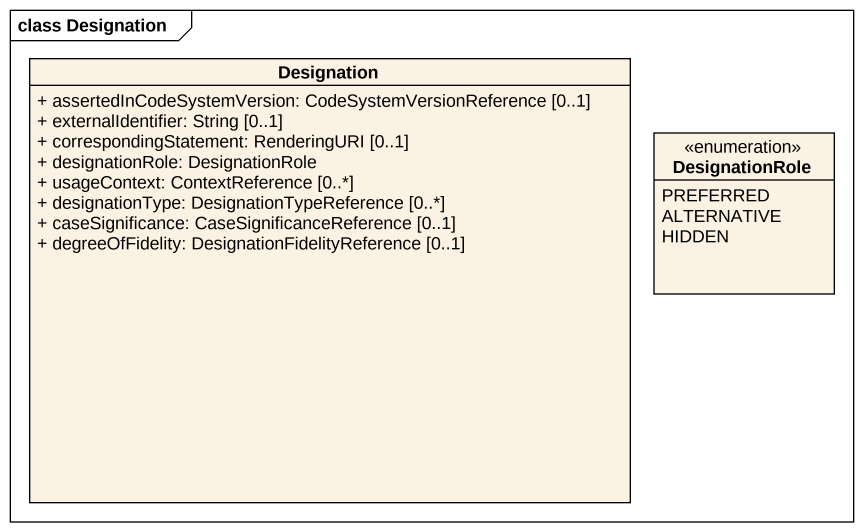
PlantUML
@startuml
mainframe class Designation
hide circle
hide empty members
skinparam classAttributeIconSize 0
class Designation {
  + assertedInCodeSystemVersion: CodeSystemVersionReference [0..1]
  + externalIdentifier: String [0..1]
  + correspondingStatement: RenderingURI [0..1]
  + designationRole: DesignationRole
  + usageContext: ContextReference [0..*]
  + designationType: DesignationTypeReference [0..*]
  + caseSignificance: CaseSignificanceReference [0..1]
  + degreeOfFidelity: DesignationFidelityReference [0..1]
}
enum DesignationRole {
  PREFERRED
  ALTERNATIVE
  HIDDEN
}
@enduml
